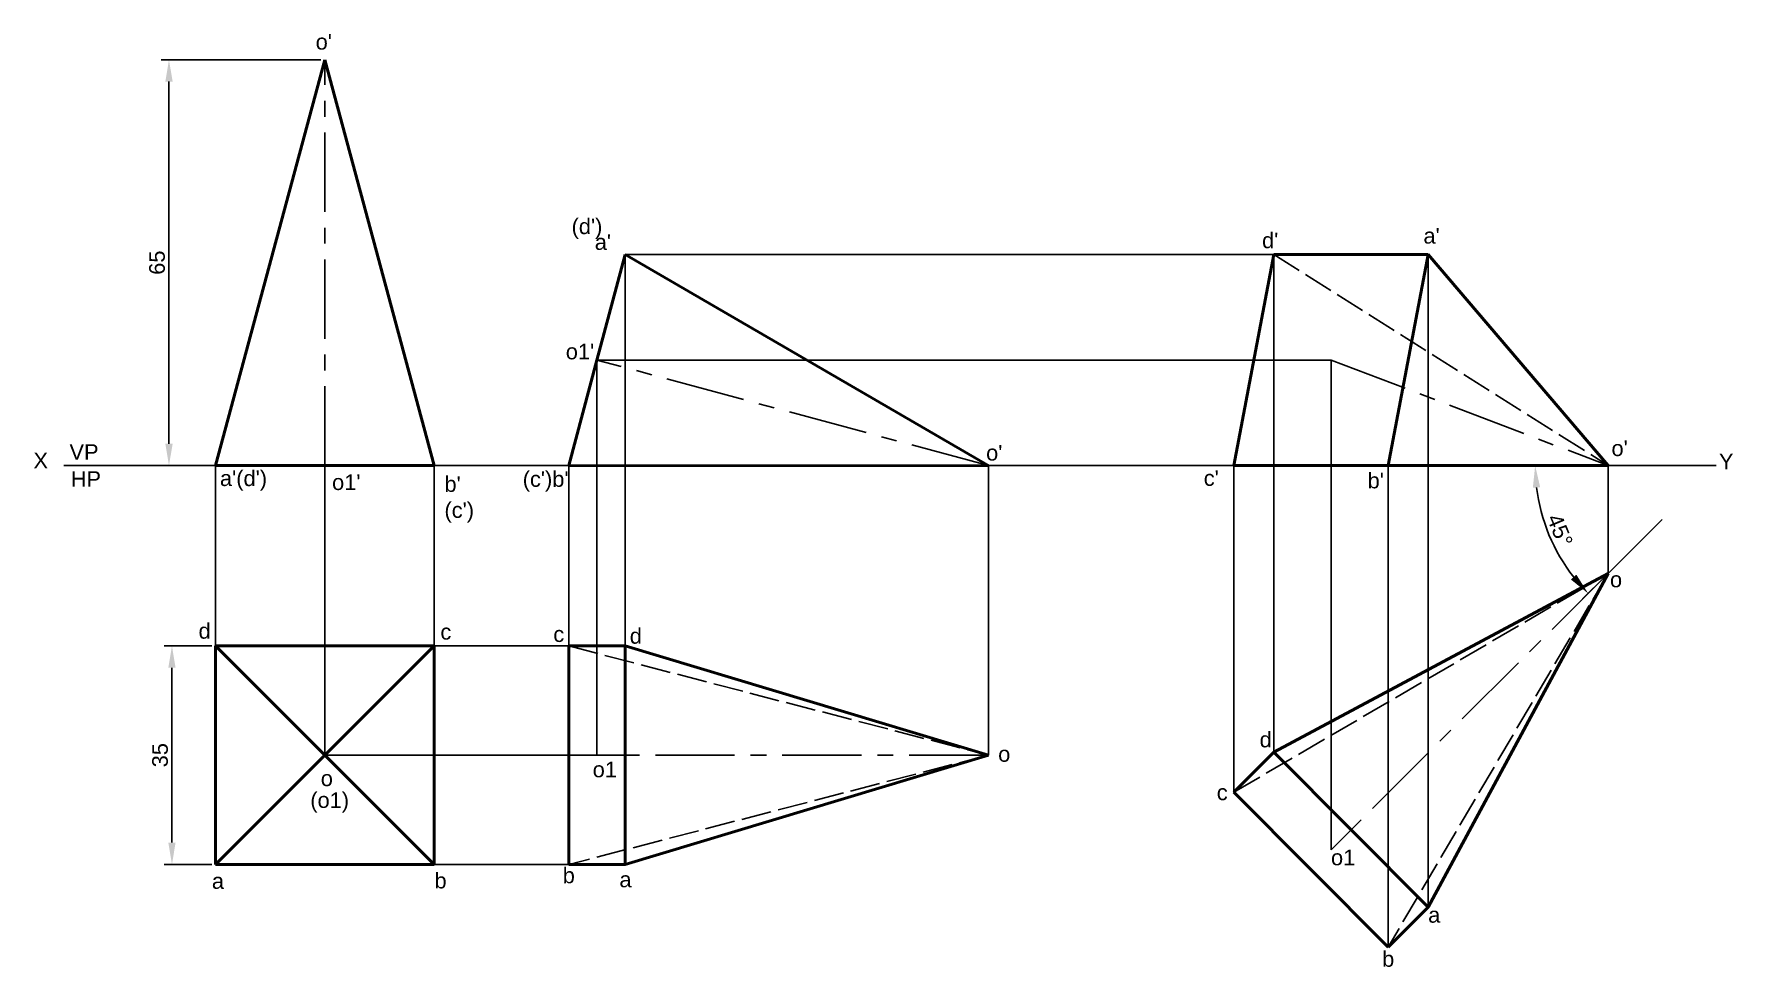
# Paper-space layout 'layout 6' of a CAD drawing. Header units: millimetres. Extents: x 10 to 282, y 8 to 157.
import ezdxf

# ---------------------------------------------------------------- set-up
doc = ezdxf.new("R2010")
doc.units = ezdxf.units.MM
doc.header["$LTSCALE"] = 0.4
doc.linetypes.add('ACAD_ISO02W100', pattern=[15, 12, -3])
doc.linetypes.add('CENTER', pattern=[50.8, 31.75, -6.35, 6.35, -6.35])
doc.styles.get("Standard").update_dxf_attribs({"font": 'arial.ttf'})
doc.dimstyles.new('ISO-25', dxfattribs={"dimtxt": 2.5, "dimasz": 3.5, "dimexe": 1.25, "dimexo": 0.625, "dimtad": 1, "dimdsep": 46, "dimtxsty": 'Standard', "dimcen": 2.5, "dimadec": 0, "dimazin": 3, "dimtfac": 1, "dimtmove": 0, "dimatfit": 3, "dimfxl": 1, "dimarcsym": 0})

# ---------------------------------------------------------------- blocks, each defined once
blk = doc.blocks.new('*D37')
at = {"color": 0, "lineweight": -2, "transparency": 16777216}
blk.add_line((261.34, 70.31), (257.68, 66.65), dxfattribs=at)
blk.add_arc((279.05, 88.01), 28.96, 186.928, 218.072, dxfattribs=at)
at = {"color": 0, "transparency": 16777216}
for points in [[(249.71, 84.48), (250.88, 84.55), (250.08, 88.01)], [(256.68, 70.54), (255.81, 69.76), (258.57, 67.53)]]:
    blk.add_solid(points, dxfattribs=at)
at = {"layer": 'Defpoints', "color": 0, "transparency": 16777216}
for p in [(14.4, 88.01), (279.05, 88.01), (251.07, 80.52), (270.42, 79.38), (261.78, 70.75)]:
    blk.add_point(p, dxfattribs=at)
at = {"color": 0, "transparency": 16777216, "insert": (254.04, 77.65), "char_height": 2.5, "attachment_point": 5, "rotation": 292.5}
blk.add_mtext('45°', dxfattribs=at)
blk = doc.blocks.new('*D38')
at = {"color": 0, "lineweight": -2, "transparency": 16777216}
for p, q in [((55.61, 153.01), (30.01, 153.01)), ((31.26, 149.51), (31.26, 91.51)), ((55.61, 88.01), (30.01, 88.01))]:
    blk.add_line(p, q, dxfattribs=at)
at = {"color": 0, "transparency": 16777216}
for points in [[(30.68, 149.51), (31.85, 149.51), (31.26, 153.01)], [(30.68, 91.51), (31.85, 91.51), (31.26, 88.01)]]:
    blk.add_solid(points, dxfattribs=at)
at = {"layer": 'Defpoints', "color": 0, "transparency": 16777216}
for p in [(56.23, 153.01), (31.26, 88.01), (56.23, 88.01)]:
    blk.add_point(p, dxfattribs=at)
at = {"color": 0, "transparency": 16777216, "insert": (29.36, 120.51), "char_height": 2.5, "attachment_point": 5, "rotation": 90}
blk.add_mtext('65', dxfattribs=at)
blk = doc.blocks.new('*D39')
at = {"color": 0, "lineweight": -2, "transparency": 16777216}
for p, q in [((38.11, 59.13), (30.49, 59.13)), ((31.74, 55.63), (31.74, 27.63)), ((38.11, 24.13), (30.49, 24.13))]:
    blk.add_line(p, q, dxfattribs=at)
at = {"color": 0, "transparency": 16777216}
for points in [[(31.16, 55.63), (32.32, 55.63), (31.74, 59.13)], [(31.16, 27.63), (32.32, 27.63), (31.74, 24.13)]]:
    blk.add_solid(points, dxfattribs=at)
at = {"layer": 'Defpoints', "color": 0, "transparency": 16777216}
for p in [(38.73, 59.13), (31.74, 24.13), (38.73, 24.13)]:
    blk.add_point(p, dxfattribs=at)
at = {"color": 0, "transparency": 16777216, "insert": (29.84, 41.63), "char_height": 2.5, "attachment_point": 5, "rotation": 90}
blk.add_mtext('35', dxfattribs=at)

psp = doc.layouts.new('layout 6')

# ---------------------------------------------------------------- linework, layer by layer
at = {"lineweight": 50}
for p, q in [((56.234, 153.012), (38.734, 88.012)), ((56.234, 153.012), (73.734, 88.012)), ((104.342, 121.819), (99.813, 104.915)), ((104.342, 121.819), (162.598, 87.971)), ((208.235, 121.819), (201.818, 88.012)), ((232.94, 121.819), (208.235, 121.819)), ((226.523, 88.012), (232.94, 121.819)), ((232.94, 121.819), (261.783, 88.012)), ((99.813, 104.915), (95.284, 88.012)), ((56.234, 88.012), (38.734, 88.012)), ((73.734, 88.012), (56.234, 88.012)), ((162.598, 87.971), (95.284, 88.012)), ((201.818, 88.012), (226.523, 88.012)), ((261.783, 88.012), (226.523, 88.012)), ((208.235, 42.092), (261.783, 70.747)), ((261.783, 70.747), (232.94, 17.3)), ((38.734, 59.13), (38.734, 24.13)), ((73.734, 59.13), (38.734, 59.13)), ((38.734, 59.13), (73.734, 24.13)), ((38.734, 24.13), (73.734, 59.13)), ((73.734, 24.13), (73.734, 59.13)), ((95.284, 59.13), (104.342, 59.13)), ((95.284, 59.13), (95.284, 24.13)), ((104.342, 59.13), (162.5, 41.63)), ((104.342, 24.13), (104.342, 59.13)), ((162.5, 41.63), (104.342, 24.13)), ((201.818, 35.698), (208.235, 42.092)), ((232.94, 17.3), (208.235, 42.092)), ((201.818, 35.698), (226.523, 10.906)), ((38.734, 24.13), (73.734, 24.13)), ((95.284, 24.13), (104.342, 24.13)), ((226.523, 10.906), (232.94, 17.3))]:
    psp.add_line(p, q, dxfattribs=at)
at = {"linetype": 'CENTER'}
for p, q in [((56.234, 88.012), (56.234, 153.012)), ((162.528, 88.012), (99.813, 104.915)), ((217.379, 104.915), (261.783, 88.012)), ((261.783, 70.747), (220.587, 29.696)), ((162.5, 41.63), (104.342, 41.63))]:
    psp.add_line(p, q, dxfattribs=at)
for p, q in [((104.342, 121.819), (104.342, 24.13)), ((104.342, 121.819), (192.009, 121.819)), ((192.009, 121.819), (232.94, 121.819)), ((208.235, 42.092), (208.235, 121.819)), ((232.94, 17.3), (232.94, 121.819)), ((99.813, 104.915), (99.813, 41.63)), ((217.379, 104.915), (99.813, 104.915)), ((217.379, 26.499), (217.379, 104.915)), ((14.404, 88.012), (279.048, 88.012)), ((38.734, 59.13), (38.734, 88.012)), ((56.234, 41.63), (56.234, 88.012)), ((73.734, 59.13), (73.734, 88.012)), ((95.284, 24.13), (95.284, 88.012)), ((162.528, 88.012), (162.5, 41.63)), ((201.818, 35.698), (201.818, 88.012)), ((248.785, 88.012), (206.155, 88.012)), ((226.523, 10.906), (226.523, 88.012)), ((261.783, 70.747), (261.783, 88.012)), ((270.416, 79.379), (261.783, 70.747)), ((73.734, 59.13), (104.342, 59.13)), ((104.342, 59.13), (104.342, 24.13)), ((56.234, 41.63), (104.342, 41.63)), ((99.813, 41.63), (104.342, 41.63)), ((217.379, 26.499), (220.587, 29.696)), ((73.734, 24.13), (95.284, 24.13)), ((104.342, 24.13), (95.284, 24.13))]:
    psp.add_line(p, q)
at = {"linetype": 'ACAD_ISO02W100'}
for p, q in [((208.235, 121.819), (261.783, 88.012)), ((201.818, 35.698), (261.783, 70.747)), ((261.783, 70.747), (226.523, 10.906)), ((95.284, 59.13), (162.5, 41.63)), ((162.5, 41.63), (95.284, 24.13))]:
    psp.add_line(p, q, dxfattribs=at)

# ---------------------------------------------------------------- texts
at = {"char_height": 2.5, "attachment_point": 1}
for s, width, insert in [("o'", 3.59132, (54.754, 157.135)), ("(d')", 3.71226, (95.744, 127.578)), ("d'", 1.82165, (206.338, 125.329)), ("a'", 4.13061, (232.185, 126.067)), ("a'", 3.88903, (99.456, 125.061)), ("o1'", 4.86129, (94.816, 107.531)), ('X', 3.3507, (9.561, 90.072)), ('VP', 2.61043, (15.328, 91.435)), ("o'", 1.27602, (162.141, 91.317)), ("o'", 2.62857, (262.305, 92.036)), ('Y', 5.51945, (279.516, 89.935)), ('HP', 3.6624, (15.523, 87.114)), ("a'(d')", 1.86236, (39.429, 87.231)), ("(c')b'", 5.15226, (87.916, 87.107)), ("c'", 3.26898, (196.994, 87.262)), ("o1'", 1.89479, (57.383, 86.598)), ("b' (c')", 2.13164, (75.384, 86.302)), ("b'", 2.12979, (223.244, 86.866)), ('o', 6.06922, (262.06, 71.024)), ('d', 3.64198, (35.999, 62.789)), ('c', 1.58316, (74.737, 62.639)), ('c', 3.20784, (92.82, 62.264)), ('d', 1.2529, (105.064, 61.987)), ('d', 3.56792, (205.95, 45.389)), ('o', 2.53188, (164.071, 43.08)), ('o', 1.61192, (55.573, 39.178)), ('o1', 1.60361, (99.124, 40.593)), ('(o1)', 2.35071, (53.894, 35.688)), ('c', 2.62234, (199.083, 36.922)), ('o1', 3.83842, (217.379, 26.499)), ('a', 2.34642, (38.135, 22.726)), ('b', 3.06338, (73.787, 22.791)), ('b', 2.09314, (94.327, 23.622)), ('a', 3.10363, (103.408, 22.976)), ('a', 5.9176, (232.94, 17.3)), ('b', 2.17499, (225.568, 10.24))]:
    psp.add_mtext_dynamic_manual_height_columns(s, width=width, gutter_width=12.5, heights=[0], dxfattribs=dict(at, insert=insert))

# ---------------------------------------------------------------- dimensions: what is measured, and where the dimension line sits
for base, p1, p2, picture, middle in [((31.264, 88.012), (56.234, 153.012), (56.234, 88.012), '*D38', (29.362, 120.512)), ((31.741, 24.13), (38.734, 59.13), (38.734, 24.13), '*D39', (29.838, 41.63))]:
    dim = psp.add_linear_dim(base=base, p1=p1, p2=p2, angle=90, dimstyle='ISO-25')
    dim.commit()
    dim.dimension.update_dxf_attribs({"geometry": picture, "text_midpoint": middle})
dim = psp.add_angular_dim_2l(base=(251.071, 80.515), line1=((270.416, 79.379), (261.783, 70.747)), line2=((14.404, 88.012), (279.048, 88.012)), dimstyle='ISO-25')
dim.commit()
dim.dimension.update_dxf_attribs({"geometry": '*D37', "text_midpoint": (254.041, 77.653)})

doc.saveas('drawing.dxf')
